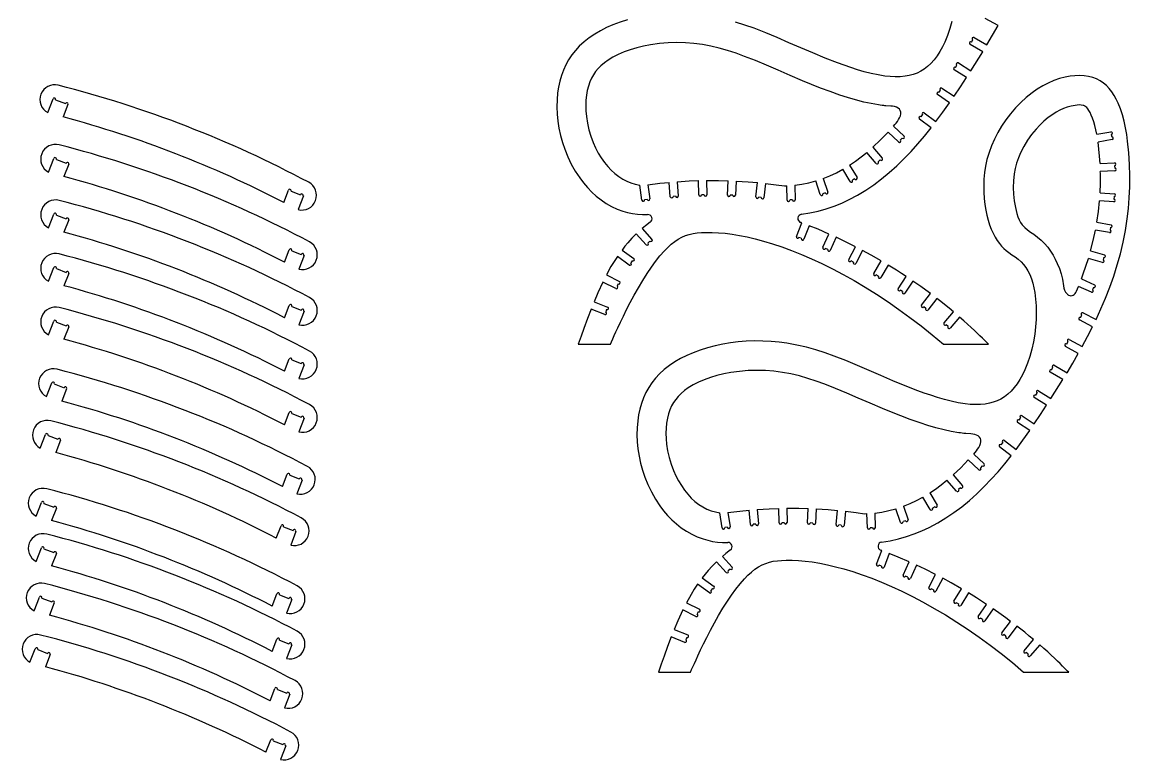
# Model space of a CAD drawing. Extents: x -112040 to 121029, y -95154 to 112900.
# Drawn here: x -10546 to 121029, y -82893 to 4705 of the extents above; entities that cross this region are included whole.
import ezdxf

# ---------------------------------------------------------------- set-up
doc = ezdxf.new("R2010")
doc.units = 0
doc.header["$LTSCALE"] = 50
doc.layers.get('0').update_dxf_attribs({"linetype": 'CONTINUOUS'})

msp = doc.modelspace()

# ---------------------------------------------------------------- linework, layer by layer
at = {"color": 7, "linetype": 'CONTINUOUS'}
for p, q in [((105385, 4290), (103863, 5120)), ((102531, 2886), (104048, 2005)), ((103553, 1194), (102054, 2064)), ((102218, 2345), (102368, 2604)), ((102141, -1056), (103553, 1194)), ((101628, -1856), (100156, -942)), ((100328, -666), (100486, -411)), ((100657, -135), (102141, -1056)), ((99614, -4869), (98176, -3904)), ((98357, -3634), (98524, -3385)), ((98705, -3115), (100152, -4086)), ((-7506, -6025), (-6879, -4404)), ((-6576, -4522), (-5410, -4974)), ((-5107, -5091), (-5674, -6553)), ((96231, -6544), (96413, -6306)), ((96610, -6047), (97995, -7103)), ((92960, -7653), (94207, -8834)), ((97415, -7855), (96034, -6803)), ((93554, -9524), (92321, -8356)), ((93984, -9070), (93778, -9288)), ((117103, -8597), (118771, -8311)), ((118826, -8632), (118877, -8927)), ((90504, -10144), (91627, -11439)), ((118932, -9248), (117254, -9535)), ((-7417, -13101), (-6789, -11481)), ((-6486, -11599), (-5320, -12050)), ((90910, -12061), (89785, -10765)), ((91382, -11652), (91155, -11848)), ((-5017, -12168), (-5584, -13630)), ((87807, -14232), (86919, -12766)), ((87732, -12275), (88620, -13740)), ((117484, -12073), (119213, -12015)), ((119245, -12965), (117520, -13022)), ((119224, -12340), (119234, -12640)), ((66445, -16024), (66306, -14320)), ((67253, -14242), (67392, -15947)), ((69839, -15819), (69800, -14111)), ((70750, -14092), (70788, -15797)), ((73228, -15820), (73299, -14119)), ((74248, -14158), (74178, -15859)), ((76614, -16038), (76791, -14343)), ((77736, -14441), (77559, -16137)), ((84263, -15771), (83712, -14150)), ((84612, -13847), (85162, -15465)), ((88342, -13908), (88085, -14064)), ((20528, -16707), (21095, -15244)), ((21398, -15362), (22520, -15797)), ((63075, -16429), (62817, -14634)), ((63773, -14606), (64015, -16294)), ((80003, -14742), (80272, -14731)), ((80328, -16424), (80272, -14731)), ((81221, -14659), (81278, -16393)), ((84855, -15570), (84571, -15666)), ((117486, -15571), (119188, -15684)), ((22866, -15931), (22238, -17551)), ((22823, -15914), (22866, -15931)), ((63693, -16340), (63396, -16383)), ((67068, -15973), (66769, -15998)), ((70464, -15805), (70164, -15811)), ((73853, -15846), (73553, -15833)), ((77236, -16103), (76937, -16072)), ((80953, -16404), (80653, -16413)), ((119125, -16632), (117422, -16519)), ((119166, -16009), (119146, -16308)), ((-7417, -19705), (-6789, -18085)), ((-6486, -18202), (-5320, -18654)), ((-5017, -18771), (-5584, -20234)), ((81422, -20739), (82050, -19121)), ((82935, -19464), (82308, -21082)), ((117113, -19050), (118795, -19357)), ((118737, -19677), (118683, -19972)), ((63565, -21727), (62401, -20447)), ((63104, -19809), (64267, -21088)), ((82005, -20965), (81725, -20856)), ((84570, -22032), (85287, -20451)), ((86152, -20843), (85435, -22424)), ((118625, -20292), (116947, -19985)), ((20617, -23784), (21184, -22321)), ((60710, -22353), (62115, -23364)), ((64027, -21307), (63805, -21508)), ((85139, -22290), (84866, -22166)), ((87638, -23498), (88443, -21961)), ((21487, -22439), (22610, -22874)), ((22956, -23008), (22328, -24628)), ((22913, -22991), (22956, -23008)), ((61560, -24135), (60155, -23123)), ((61925, -23628), (61750, -23872)), ((88192, -23788), (87926, -23649)), ((89285, -22402), (88480, -23939)), ((90618, -25138), (91509, -23648)), ((117767, -23830), (116101, -23380)), ((116366, -22468), (118014, -22913)), ((117930, -23226), (117851, -23516)), ((-7417, -26064), (-6789, -24444)), ((-6486, -24562), (-5320, -25013)), ((92324, -24136), (91433, -25626)), ((-5017, -25131), (-5584, -26593)), ((59967, -26940), (58419, -26159)), ((58847, -25311), (60395, -26092)), ((91154, -25459), (90897, -25305)), ((93503, -26944), (94475, -25506)), ((95262, -26038), (94290, -27476)), ((115275, -25789), (116846, -26498)), ((60249, -26382), (60114, -26650)), ((94021, -27294), (93772, -27126)), ((96288, -28905), (97336, -27522)), ((116455, -27364), (114928, -26675)), ((116713, -26794), (116589, -27068)), ((20617, -30387), (21184, -28925)), ((57389, -28491), (59001, -29132)), ((98093, -28095), (97045, -29479)), ((21487, -29042), (22610, -29477)), ((22956, -29611), (22328, -31232)), ((22913, -29595), (22956, -29611)), ((58651, -30015), (57037, -29374)), ((58881, -29434), (58771, -29713)), ((96786, -29283), (96547, -29102)), ((98954, -31012), (100081, -29692)), ((115183, -30374), (115320, -30107)), ((115468, -29818), (117011, -30608)), ((-7417, -32423), (-6789, -30803)), ((-6486, -30921), (-5320, -31372)), ((-5017, -31490), (-5584, -32952)), ((99429, -31418), (99201, -31223)), ((100803, -30309), (99676, -31629)), ((116595, -31462), (115035, -30663)), ((55509, -33539), (59331, -33539)), ((98892, -33539), (104247, -33539)), ((114905, -34636), (113382, -33805)), ((113538, -33520), (113682, -33256)), ((113837, -32971), (115367, -33806)), ((20617, -36746), (21184, -35284)), ((21487, -35402), (22610, -35837)), ((22956, -35971), (22328, -37591)), ((22913, -35954), (22956, -35971)), ((111737, -36580), (111888, -36321)), ((112051, -36040), (113567, -36920)), ((-7661, -39761), (-7034, -38141)), ((113073, -37731), (111574, -36861)), ((111661, -39981), (113073, -37731)), ((-6731, -38258), (-5565, -38710)), ((-5262, -38827), (-5829, -40290)), ((109847, -39591), (110006, -39336)), ((110177, -39060), (111661, -39981)), ((111148, -40781), (109676, -39867)), ((20617, -43106), (21184, -41643)), ((21487, -41761), (22610, -42196)), ((108225, -42040), (109672, -43011)), ((22956, -42330), (22328, -43950)), ((22913, -42313), (22956, -42330)), ((109134, -43794), (107696, -42829)), ((107877, -42559), (108044, -42310)), ((-8395, -45876), (-7767, -44255)), ((-7464, -44373), (-6299, -44824)), ((-5996, -44942), (-6562, -46404)), ((106934, -46781), (105553, -45728)), ((105750, -45469), (105932, -45231)), ((106129, -44972), (107514, -46028)), ((103074, -48449), (101841, -47281)), ((102480, -46578), (103727, -47759)), ((103504, -47995), (103297, -48213)), ((20373, -50443), (20940, -48981)), ((21243, -49098), (22365, -49533)), ((22711, -49667), (22083, -51287)), ((22668, -49651), (22711, -49667)), ((100429, -50987), (99305, -49691)), ((100023, -49069), (101147, -50364)), ((97252, -51200), (98139, -52665)), ((100901, -50577), (100675, -50774)), ((-8884, -53947), (-8256, -52327)), ((-7953, -52444), (-6788, -52896)), ((97327, -53157), (96439, -51692)), ((-6485, -53013), (-7052, -54475)), ((72594, -55354), (72336, -53559)), ((73292, -53531), (73535, -55219)), ((75965, -54949), (75826, -53245)), ((76773, -53168), (76911, -54872)), ((79358, -54744), (79320, -53037)), ((80269, -53017), (80308, -54722)), ((82748, -54745), (82819, -53044)), ((83768, -53083), (83697, -54784)), ((86134, -54964), (86311, -53268)), ((87256, -53367), (87079, -55062)), ((89523, -53667), (89792, -53657)), ((89848, -55349), (89792, -53657)), ((90740, -53585), (90797, -55318)), ((93783, -54696), (93232, -53075)), ((94132, -52773), (94682, -54390)), ((97861, -52834), (97605, -52989)), ((19639, -56558), (20206, -55095)), ((20509, -55213), (21632, -55648)), ((76587, -54899), (76288, -54923)), ((79983, -54730), (79683, -54737)), ((83373, -54771), (83073, -54758)), ((86755, -55029), (86457, -54997)), ((94374, -54495), (94090, -54591)), ((21977, -55782), (21350, -57402)), ((21935, -55765), (21977, -55782)), ((73213, -55265), (72916, -55308)), ((90473, -55329), (90173, -55339)), ((-8884, -59328), (-8256, -57707)), ((-7953, -57825), (-6788, -58277)), ((-6485, -58394), (-7052, -59856)), ((72624, -58734), (73787, -60013)), ((90942, -59664), (91569, -58046)), ((92455, -58389), (91828, -60008)), ((73084, -60652), (71920, -59372)), ((73547, -60232), (73325, -60434)), ((91525, -59890), (91245, -59782)), ((94090, -60957), (94806, -59376)), ((95671, -59768), (94955, -61349)), ((70230, -61278), (71635, -62290)), ((94659, -61215), (94386, -61091)), ((97158, -62424), (97963, -60886)), ((98805, -61327), (97999, -62864)), ((71080, -63061), (69674, -62049)), ((71445, -62553), (71269, -62797)), ((97711, -62714), (97446, -62574)), ((100137, -64063), (101029, -62574)), ((101844, -63062), (100953, -64551)), ((-9129, -65198), (-8501, -63577)), ((-8198, -63695), (-7032, -64147)), ((-6729, -64264), (-7296, -65726)), ((19150, -64629), (19717, -63167)), ((20020, -63284), (21143, -63719)), ((21488, -63853), (20860, -65473)), ((21446, -63837), (21488, -63853)), ((68367, -64236), (69915, -65017)), ((100674, -64384), (100416, -64230)), ((103022, -65870), (103995, -64431)), ((69487, -65865), (67939, -65084)), ((69768, -65307), (69633, -65575)), ((104782, -64963), (103810, -66402)), ((103540, -66220), (103292, -66052)), ((105808, -67831), (106856, -66447)), ((107613, -67020), (106565, -68404)), ((68170, -68940), (66557, -68299)), ((66908, -67416), (68521, -68057)), ((68401, -68359), (68290, -68638)), ((106306, -68208), (106067, -68027)), ((-9618, -71312), (-8990, -69692)), ((19150, -70010), (19717, -68547)), ((20020, -68665), (21143, -69100)), ((21488, -69234), (20860, -70854)), ((21446, -69217), (21488, -69234)), ((108473, -69937), (109601, -68617)), ((110323, -69235), (109196, -70554)), ((-8687, -69809), (-7522, -70261)), ((-7219, -70379), (-7785, -71841)), ((108948, -70343), (108720, -70148)), ((65028, -72465), (68850, -72465)), ((108412, -72465), (113767, -72465)), ((18905, -75880), (19472, -74417)), ((19775, -74535), (20898, -74970)), ((21244, -75104), (20616, -76724)), ((21201, -75087), (21244, -75104)), ((18416, -81994), (18983, -80532)), ((19286, -80649), (20409, -81085)), ((20755, -81219), (20127, -82839)), ((20712, -81202), (20755, -81219))]:
    msp.add_line(p, q, dxfattribs=at)
at = {"color": 7, "linetype": 'CONTINUOUS', "flags": 128}
for points in [[(61351, 4970), (60477, 4697), (59628, 4381), (58877, 4054), (58154, 3690), (57465, 3288), (56814, 2849), (56203, 2370), (55637, 1852), (55168, 1349), (54741, 813), (54360, 243), (54027, -360), (53741, -993), (53505, -1640), (53312, -2311), (53163, -3001), (53056, -3707), (52985, -4527), (52967, -5360), (53000, -6202), (53084, -7049), (53218, -7895), (53400, -8738), (53630, -9571), (53905, -10392), (54268, -11290), (54686, -12160), (55158, -12996), (55682, -13791), (56129, -14383), (56607, -14943), (57115, -15469), (57652, -15957), (58229, -16411), (58833, -16820), (59466, -17181), (60127, -17489), (60813, -17743), (61371, -17901), (61944, -18022), (62532, -18104), (63135, -18146), (63752, -18145)], [(99865, 4796), (99630, 3943), (99353, 3120), (99035, 2338), (98757, 1756), (98455, 1208), (98128, 698), (97778, 230), (97404, -191), (97007, -563), (96606, -867), (96186, -1123), (95748, -1334), (95293, -1501), (94823, -1627), (94340, -1716), (93756, -1775), (93157, -1789), (92547, -1762), (91929, -1698), (91117, -1567), (90299, -1391), (89483, -1179), (88672, -940), (87874, -683), (87090, -414), (86321, -135), (84819, 445), (83361, 1047), (81936, 1659), (80535, 2269), (79151, 2866), (77772, 3438), (76392, 3974), (75302, 4361), (74200, 4713)], [(104048, 2005), (104726, 3146), (105385, 4290)], [(92960, -7653), (93122, -7466), (93280, -7275), (93431, -7076), (93567, -6868), (93683, -6649), (93769, -6418), (93816, -6192), (93814, -5980), (93760, -5793), (93654, -5633), (93496, -5499), (93296, -5396), (93079, -5329), (92855, -5289), (92629, -5267), (92034, -5224), (91941, -5216), (91798, -5202), (91593, -5179), (91388, -5153), (91186, -5125), (90298, -4974), (89438, -4787), (88451, -4531), (87504, -4250), (86599, -3957), (85427, -3548), (84294, -3124), (83196, -2690), (82133, -2250), (80666, -1623), (79254, -1008), (77889, -419), (76564, 135), (75270, 642), (74258, 1006), (73255, 1331), (72257, 1613), (71258, 1850), (70252, 2039), (69230, 2176), (68245, 2254), (67230, 2280), (66190, 2251), (65142, 2166), (64100, 2023), (63270, 1865), (62464, 1669), (61689, 1438), (60954, 1172), (60267, 874), (59633, 548), (59059, 196), (58610, -128), (58210, -465), (57862, -813), (57562, -1171), (57307, -1540), (57084, -1943), (56888, -2390), (56721, -2879), (56587, -3408), (56488, -3973), (56427, -4569), (56405, -5192), (56422, -5835), (56481, -6493), (56602, -7277), (56779, -8062), (57010, -8839), (57291, -9596), (57573, -10228), (57889, -10834), (58235, -11407), (58607, -11941), (59003, -12434), (59418, -12880), (59849, -13277), (60314, -13639), (60789, -13944), (61274, -14193), (61772, -14389), (62288, -14535), (62817, -14634)], [(117081, -2043), (116616, -1867), (116121, -1742), (115601, -1665), (115060, -1636), (114502, -1654), (113933, -1717), (113357, -1824), (112681, -2004), (112007, -2240), (111341, -2531), (110683, -2874), (110038, -3266), (109408, -3705), (108724, -4248), (108066, -4842), (107439, -5484), (106846, -6169), (106292, -6894), (105780, -7656), (105340, -8403), (104945, -9177), (104597, -9972), (104301, -10788), (104060, -11619), (103890, -12386), (103770, -13161), (103697, -13938), (103668, -14713), (103680, -15478), (103730, -16229), (103815, -16960), (103921, -17607), (104052, -18229), (104204, -18820), (104377, -19377), (104568, -19895), (104774, -20369), (105013, -20832), (105265, -21238), (105528, -21593), (105799, -21903), (106075, -22177), (106355, -22421), (106637, -22641), (107021, -22918), (107397, -23181), (107759, -23449), (108101, -23740), (108402, -24055), (108676, -24417), (108922, -24824), (109140, -25273), (109330, -25760), (109494, -26282), (109630, -26835), (109740, -27415), (109841, -28178), (109900, -28972), (109919, -29789), (109898, -30622), (109836, -31465), (109729, -32362), (109578, -33253), (109385, -34129), (109149, -34983), (108873, -35805), (108555, -36588), (108277, -37169), (107975, -37717), (107648, -38227), (107298, -38695), (106924, -39117), (106526, -39488), (106126, -39793), (105706, -40049), (105268, -40259), (104813, -40426), (104343, -40553), (103860, -40641), (103275, -40700), (102677, -40714), (102067, -40687), (101449, -40623), (100636, -40493), (99819, -40317), (99002, -40105), (98192, -39865), (97394, -39608), (96610, -39339), (95840, -39061), (94339, -38480), (92880, -37878), (91455, -37266), (90055, -36656), (88670, -36059), (87292, -35487), (85911, -34951), (84821, -34564), (83720, -34212), (82602, -33901), (81465, -33636), (80303, -33424), (79370, -33296), (78417, -33208), (77442, -33160), (76446, -33154), (75438, -33193), (74515, -33268), (73592, -33380), (72673, -33532), (71764, -33723), (70870, -33955), (69997, -34229), (69148, -34544), (68396, -34871), (67674, -35235), (66985, -35637), (66333, -36077), (65723, -36555), (65157, -37073), (64687, -37576), (64261, -38112), (63880, -38682), (63547, -39285), (63260, -39918), (63024, -40566), (62832, -41236), (62683, -41926), (62576, -42633), (62505, -43452), (62487, -44285), (62520, -45127), (62604, -45974), (62738, -46821), (62920, -47663), (63149, -48497), (63425, -49317), (63788, -50215), (64205, -51085), (64677, -51921), (65201, -52716), (65649, -53308), (66127, -53869), (66635, -54394), (67172, -54882), (67748, -55336), (68353, -55746), (68986, -56106), (69646, -56414), (70333, -56668), (70890, -56826), (71463, -56948), (72052, -57030), (72654, -57071), (73272, -57071)], [(100152, -4086), (100898, -2974), (101628, -1856)], [(117011, -30608), (117593, -29344), (118139, -28065), (118646, -26770), (119112, -25456), (119533, -24122), (119901, -22791), (120222, -21436), (120493, -20055), (120711, -18647), (120856, -17405), (120959, -16139), (121017, -14849), (121029, -13533), (120994, -12191), (120910, -10820), (120770, -9432), (120658, -8627), (120520, -7834), (120353, -7059), (120154, -6310), (119921, -5593), (119650, -4915), (119421, -4436), (119167, -3986), (118889, -3567), (118585, -3182), (118253, -2835), (117892, -2527), (117502, -2262), (117081, -2043)], [(97995, -7103), (98815, -5996), (99614, -4869)], [(117103, -8597), (116994, -8068), (116873, -7571), (116740, -7112), (116597, -6696), (116448, -6330), (116300, -6022), (116156, -5770), (116021, -5575), (115904, -5434), (115811, -5344), (115739, -5287), (115681, -5252), (115623, -5225), (115564, -5202), (115503, -5183), (115257, -5137), (115008, -5129), (114530, -5173), (114058, -5261), (113594, -5390), (113143, -5556), (112706, -5757), (112284, -5987), (111876, -6244), (111338, -6633), (110828, -7056), (110346, -7509), (109891, -7990), (109355, -8639), (108867, -9326), (108431, -10047), (108050, -10799), (107793, -11409), (107577, -12034), (107407, -12673), (107283, -13323), (107192, -14120), (107165, -14923), (107198, -15725), (107288, -16520), (107435, -17305), (107522, -17670), (107621, -18035), (107734, -18399), (107870, -18750), (108038, -19079), (108249, -19373), (108546, -19680), (108883, -19956), (109244, -20216), (109614, -20474), (110074, -20819), (110501, -21199), (110902, -21596), (111281, -22014), (111607, -22474), (111905, -22952), (112175, -23446), (112415, -23953), (112659, -24561), (112862, -25186), (113024, -25827), (113076, -26084), (113122, -26342), (113161, -26604), (113201, -26871), (113275, -27126), (113400, -27356), (113443, -27416), (113488, -27472), (113537, -27525), (113587, -27575), (113640, -27620), (113695, -27661), (113751, -27696), (113888, -27758), (114030, -27785), (114173, -27773), (114306, -27720), (114430, -27630), (114535, -27513), (114624, -27379), (114699, -27238), (114820, -26956), (114928, -26675)], [(82027, -18108), (83033, -17942), (84012, -17724), (84966, -17455), (85895, -17138), (86799, -16774), (87680, -16366), (88690, -15831), (89669, -15241), (90618, -14598), (91540, -13907), (92453, -13156), (93339, -12360), (94200, -11525), (95037, -10653), (95851, -9749), (96643, -8815), (97415, -7855)], [(90504, -10144), (91421, -9280), (92321, -8356)], [(117484, -12073), (117430, -11218), (117354, -10367), (117254, -9535)], [(87732, -12275), (88426, -11808), (89111, -11304), (89785, -10765)], [(84612, -13847), (85397, -13531), (86165, -13170), (86919, -12766)], [(117486, -15571), (117525, -14428), (117525, -13260), (117520, -13022)], [(63773, -14606), (65192, -14432), (66306, -14320)], [(67253, -14242), (68680, -14155), (69800, -14111)], [(70750, -14092), (72178, -14093), (73299, -14119)], [(74248, -14158), (75673, -14248), (76791, -14343)], [(77736, -14441), (79005, -14598), (80003, -14742)], [(81221, -14659), (82063, -14540), (82893, -14369), (83712, -14150)], [(117113, -19050), (117292, -17798), (117422, -16519)], [(64065, -19049), (63516, -19468), (63104, -19809)], [(82050, -19121), (81976, -19093), (81918, -19071)], [(85287, -20451), (83989, -19892), (82935, -19464)], [(59331, -33539), (59458, -33249), (59610, -32906), (59785, -32513), (59983, -32076), (60203, -31599), (60521, -30923), (60872, -30198), (61253, -29435), (61692, -28586), (62159, -27718), (62653, -26844), (63169, -25976), (63706, -25129), (64198, -24402), (64702, -23710), (65215, -23062), (65735, -22468), (66148, -22045), (66562, -21666), (66978, -21334), (67394, -21055), (67820, -20823), (68253, -20639), (68697, -20499), (69158, -20396), (69640, -20324), (70148, -20279), (70686, -20256), (71397, -20257), (72153, -20294), (72951, -20366), (73790, -20475), (74669, -20621), (75586, -20807), (76539, -21032), (77527, -21297), (78599, -21620), (79705, -21990), (80844, -22407), (82015, -22874), (83215, -23390), (84444, -23957), (85698, -24577), (86977, -25250), (88279, -25978), (89602, -26761), (90944, -27600), (92303, -28498), (93599, -29398), (94907, -30351), (96227, -31358), (97555, -32421), (98892, -33539)], [(62401, -20447), (61893, -20958), (61413, -21487), (61054, -21915), (60710, -22353)], [(88443, -21961), (87182, -21331), (86152, -20843)], [(116366, -22468), (116679, -21236), (116947, -19985)], [(60155, -23123), (59766, -23716), (59396, -24324), (58847, -25311)], [(91509, -23648), (90288, -22949), (89285, -22402)], [(115275, -25789), (115498, -25191), (115811, -24289), (116101, -23380)], [(94475, -25506), (93896, -25126), (93299, -24742), (92324, -24136)], [(58419, -26159), (57829, -27445), (57389, -28491)], [(97336, -27522), (96784, -27115), (96210, -26701), (95262, -26038)], [(100081, -29692), (99565, -29264), (99017, -28820), (98565, -28462), (98093, -28095)], [(57037, -29374), (56609, -30502), (56183, -31661), (55848, -32592), (55509, -33539)], [(104247, -33539), (104122, -33425), (103957, -33267), (103754, -33066), (103511, -32826), (103227, -32547), (102903, -32232), (102558, -31903), (102177, -31544), (101758, -31158), (101300, -30746), (100803, -30309)], [(115367, -33806), (115995, -32638), (116595, -31462)], [(113567, -36920), (114246, -35779), (114905, -34636)], [(102480, -46578), (102641, -46392), (102799, -46200), (102950, -46002), (103087, -45793), (103203, -45574), (103289, -45344), (103336, -45118), (103334, -44905), (103280, -44718), (103174, -44558), (103015, -44424), (102816, -44321), (102599, -44254), (102374, -44214), (102148, -44192), (101553, -44150), (101461, -44141), (101318, -44127), (101112, -44104), (100908, -44078), (100705, -44050), (99818, -43900), (98958, -43713), (97970, -43456), (97024, -43175), (96119, -42882), (94947, -42473), (93813, -42049), (92716, -41615), (91652, -41175), (90185, -40548), (88773, -39934), (87409, -39344), (86083, -38791), (84790, -38284), (83777, -37920), (82775, -37595), (81777, -37312), (80778, -37075), (79771, -36886), (78750, -36750), (77765, -36671), (76750, -36645), (75710, -36674), (74661, -36759), (73619, -36902), (72790, -37060), (71984, -37256), (71209, -37487), (70474, -37753), (69786, -38051), (69153, -38378), (68579, -38729), (68129, -39053), (67730, -39391), (67381, -39738), (67081, -40096), (66827, -40466), (66604, -40868), (66407, -41315), (66240, -41805), (66107, -42333), (66008, -42898), (65946, -43495), (65924, -44117), (65942, -44761), (66001, -45418), (66122, -46202), (66299, -46988), (66529, -47764), (66811, -48521), (67093, -49154), (67408, -49759), (67754, -50332), (68127, -50867), (68523, -51359), (68938, -51805), (69369, -52202), (69833, -52564), (70309, -52869), (70794, -53118), (71292, -53314), (71807, -53461), (72336, -53559)], [(109672, -43011), (110417, -41899), (111148, -40781)], [(107514, -46028), (108334, -44921), (109134, -43794)], [(91546, -57033), (92552, -56867), (93532, -56649), (94485, -56380), (95414, -56063), (96319, -55699), (97200, -55291), (98209, -54756), (99188, -54166), (100138, -53524), (101060, -52833), (101973, -52081), (102859, -51286), (103720, -50450), (104556, -49579), (105370, -48674), (106162, -47740), (106934, -46781)], [(100023, -49069), (100941, -48205), (101841, -47281)], [(97252, -51200), (97946, -50733), (98630, -50230), (99305, -49691)], [(94132, -52773), (94916, -52456), (95685, -52095), (96439, -51692)], [(73292, -53531), (74711, -53357), (75826, -53245)], [(76773, -53168), (78199, -53080), (79320, -53037)], [(80269, -53017), (81698, -53018), (82819, -53044)], [(83768, -53083), (85192, -53173), (86311, -53268)], [(87256, -53367), (88525, -53524), (89523, -53667)], [(90740, -53585), (91582, -53465), (92413, -53295), (93232, -53075)], [(68850, -72465), (68977, -72175), (69129, -71831), (69305, -71438), (69503, -71001), (69723, -70525), (70041, -69849), (70392, -69124), (70773, -68360), (71211, -67511), (71679, -66643), (72173, -65769), (72689, -64902), (73226, -64054), (73718, -63327), (74222, -62635), (74735, -61987), (75255, -61394), (75667, -60971), (76082, -60591), (76497, -60260), (76913, -59980), (77340, -59748), (77773, -59565), (78217, -59424), (78678, -59321), (79160, -59249), (79668, -59204), (80205, -59181), (80917, -59182), (81672, -59219), (82471, -59291), (83310, -59400), (84189, -59547), (85105, -59732), (86059, -59957), (87047, -60223), (88118, -60546), (89224, -60915), (90364, -61332), (91534, -61799), (92735, -62315), (93963, -62883), (95218, -63502), (96497, -64175), (97799, -64903), (99121, -65686), (100463, -66526), (101822, -67423), (103118, -68323), (104427, -69276), (105746, -70284), (107075, -71346), (108412, -72465)], [(73585, -57974), (73036, -58393), (72624, -58734)], [(91569, -58046), (91495, -58018), (91437, -57996)], [(94806, -59376), (93509, -58818), (92455, -58389)], [(71920, -59372), (71413, -59884), (70933, -60412), (70574, -60840), (70230, -61278)], [(97963, -60886), (96702, -60256), (95671, -59768)], [(101029, -62574), (99808, -61874), (98805, -61327)], [(69674, -62049), (69285, -62641), (68915, -63249), (68367, -64236)], [(103995, -64431), (103416, -64051), (102819, -63668), (101844, -63062)], [(67939, -65084), (67349, -66370), (66908, -67416)], [(106856, -66447), (106304, -66040), (105730, -65627), (104782, -64963)], [(109601, -68617), (109084, -68189), (108537, -67746), (108085, -67387), (107613, -67020)], [(66557, -68299), (66128, -69428), (65703, -70586), (65368, -71517), (65028, -72465)], [(113767, -72465), (113641, -72350), (113477, -72192), (113274, -71992), (113030, -71751), (112747, -71472), (112422, -71157), (112078, -70828), (111697, -70470), (111277, -70084), (110819, -69671), (110323, -69235)]]:
    msp.add_lwpolyline(points, dxfattribs=at)
at = {"color": 7, "linetype": 'CONTINUOUS'}
for centre, radius, start, end in [((102450, 2745), 163, 59.85899, 239.85899), ((102136, 2205), 163, 59.85899, 239.85899), ((100242, -804), 163, 58.16479, 238.16479), ((100572, -273), 163, 58.16479, 238.16479), ((-6684, -4480), 1750, 75.65403, 241.9818), ((-39453, -132606), 134000, 61.9818, 75.65403), ((98266, -3769), 163, 56.1396, 236.1396), ((98615, -3250), 163, 56.1396, 236.1396), ((-6727, -4463), 162, 338.81791, 158.81791), ((-5258, -5032), 163, 338.81791, 158.81791), ((-39453, -132606), 130500, 62.63731, 74.99852), ((96132, -6673), 163, 52.68093, 232.68093), ((96511, -6176), 163, 52.68093, 232.68093), ((94096, -8952), 163, 226.5612, 46.5612), ((118799, -8472), 163, 279.72175, 99.72175), ((118904, -9088), 163, 279.72175, 99.72175), ((-6595, -11556), 1750, 75.65403, 241.9818), ((-39363, -139683), 134000, 61.9818, 75.65403), ((93666, -9406), 163, 226.5612, 46.5612), ((-6637, -11540), 162, 338.81791, 158.81791), ((91505, -11545), 162, 220.95047, 40.95047), ((-5169, -12109), 163, 338.81791, 158.81791), ((91032, -11955), 163, 220.95047, 40.95047), ((119219, -12178), 163, 271.91491, 91.91491), ((119239, -12802), 163, 271.91491, 91.91491), ((-39363, -139683), 130500, 62.63731, 74.99852), ((22672, -15856), 1750, 255.65403, 61.9818), ((87946, -14148), 163, 211.20082, 31.20082), ((88481, -13824), 163, 211.20082, 31.20082), ((21246, -15303), 163, 338.81791, 158.81791), ((22672, -15856), 162, 338.81791, 158.81791), ((84417, -15718), 163, 198.77886, 18.77886), ((85009, -15517), 162, 198.77886, 18.77886), ((119177, -15846), 163, 266.19807, 86.19807), ((-6595, -18160), 1750, 75.65403, 241.9818), ((-39363, -146286), 134000, 61.9818, 75.65403), ((63235, -16406), 163, 188.17362, 8.17362), ((63854, -16317), 163, 188.17362, 8.17362), ((66607, -16011), 162, 184.64722, 4.64722), ((67230, -15960), 163, 184.64722, 4.64722), ((70001, -15815), 163, 181.30304, 1.30304), ((70626, -15801), 163, 181.30304, 1.30304), ((73391, -15826), 163, 177.6168, 357.6168), ((74015, -15852), 163, 177.6168, 357.6168), ((76776, -16055), 163, 174.03238, 354.03238), ((77397, -16120), 163, 174.03238, 354.03238), ((80491, -16419), 163, 181.88971, 1.88971), ((81115, -16398), 162, 181.88971, 1.88971), ((119135, -16470), 163, 266.19807, 86.19807), ((-6637, -18144), 162, 338.81791, 158.81791), ((63770, -18645), 500, 306.17652, 92.0288), ((82094, -18603), 500, 97.7558, 249.30683), ((-5169, -18713), 163, 338.81791, 158.81791), ((118766, -19517), 163, 259.64068, 79.64068), ((-39363, -146286), 130500, 62.63731, 74.99852), ((81574, -20798), 163, 158.81791, 338.81791), ((82157, -21024), 163, 158.81791, 338.81791), ((118654, -20132), 163, 259.64068, 79.64068), ((21336, -22380), 163, 338.81791, 158.81791), ((22762, -22932), 1750, 255.65403, 61.9818), ((63685, -21618), 163, 222.28538, 42.28538), ((64147, -21197), 163, 222.28538, 42.28538), ((84718, -22099), 163, 155.62014, 335.62014), ((85287, -22357), 162, 155.62014, 335.62014), ((-6595, -24519), 1750, 75.65403, 241.9818), ((-39363, -152645), 134000, 61.9818, 75.65403), ((22762, -22932), 162, 338.81791, 158.81791), ((62020, -23496), 163, 234.24233, 54.24233), ((87782, -23574), 163, 152.35819, 332.35819), ((117809, -23673), 163, 254.89775, 74.89775), ((117972, -23070), 163, 254.89775, 74.89775), ((-6637, -24503), 162, 338.81791, 158.81791), ((-5169, -25072), 163, 338.81791, 158.81791), ((61655, -24003), 163, 234.24233, 54.24233), ((88336, -23864), 163, 152.35819, 332.35819), ((60322, -26237), 163, 243.22756, 63.22756), ((90757, -25221), 163, 149.09972, 329.09972), ((91294, -25542), 163, 149.09972, 329.09972), ((-39363, -152645), 130500, 62.63731, 74.99852), ((60040, -26795), 163, 243.22756, 63.22756), ((93637, -27035), 163, 145.94343, 325.94343), ((94155, -27385), 163, 145.94343, 325.94343), ((116522, -27216), 163, 245.70163, 65.70163), ((116780, -26646), 163, 245.70163, 65.70163), ((21336, -28984), 163, 338.81791, 158.81791), ((22762, -29536), 1750, 255.65403, 61.9818), ((96418, -29003), 163, 142.86569, 322.86569), ((-6595, -30879), 1750, 75.65403, 241.9818), ((-39363, -159005), 134000, 61.9818, 75.65403), ((22762, -29536), 162, 338.81791, 158.81791), ((58711, -29864), 163, 248.32355, 68.32355), ((58941, -29283), 163, 248.32355, 68.32355), ((96916, -29381), 163, 142.86569, 322.86569), ((115394, -29962), 163, 62.87618, 242.87618), ((-6637, -30862), 162, 338.81791, 158.81791), ((-5169, -31431), 163, 338.81791, 158.81791), ((99077, -31117), 163, 139.49515, 319.49515), ((99552, -31523), 163, 139.49515, 319.49515), ((115109, -30519), 163, 62.87618, 242.87618), ((-39363, -159005), 130500, 62.63731, 74.99852), ((113460, -33662), 163, 61.38331, 241.38331), ((113760, -33114), 163, 61.38331, 241.38331), ((21336, -35343), 163, 338.81791, 158.81791), ((22762, -35895), 1750, 255.65403, 61.9818), ((-6839, -38216), 1750, 75.65403, 241.9818), ((-39608, -166342), 134000, 61.9818, 75.65403), ((22762, -35895), 162, 338.81791, 158.81791), ((111656, -36721), 163, 59.85899, 239.85899), ((111969, -36180), 163, 59.85899, 239.85899), ((-6882, -38199), 162, 338.81791, 158.81791), ((-5413, -38769), 163, 338.81791, 158.81791), ((110091, -39198), 163, 58.16479, 238.16479), ((-39608, -166342), 130500, 62.63731, 74.99852), ((22762, -42255), 1750, 255.65403, 61.9818), ((109762, -39729), 163, 58.16479, 238.16479), ((21336, -41702), 163, 338.81791, 158.81791), ((22762, -42255), 162, 338.81791, 158.81791), ((108134, -42175), 163, 56.1396, 236.1396), ((-7573, -44331), 1750, 75.65403, 241.9818), ((-40342, -172457), 134000, 61.9818, 75.65403), ((107786, -42694), 163, 56.1396, 236.1396), ((-7616, -44314), 162, 338.81791, 158.81791), ((-6147, -44883), 163, 338.81791, 158.81791), ((105652, -45599), 163, 52.68093, 232.68093), ((106031, -45102), 163, 52.68093, 232.68093), ((-40342, -172457), 130500, 62.63731, 74.99852), ((22517, -49592), 1750, 255.65403, 61.9818), ((103186, -48331), 163, 226.5612, 46.5612), ((103615, -47877), 163, 226.5612, 46.5612), ((21091, -49039), 162, 338.81791, 158.81791), ((22517, -49592), 162, 338.81791, 158.81791), ((-8062, -52402), 1750, 75.65403, 241.9818), ((-40831, -180528), 134000, 61.9818, 75.65403), ((100552, -50880), 163, 220.95047, 40.95047), ((101024, -50471), 163, 220.95047, 40.95047), ((-8105, -52385), 162, 338.81791, 158.81791), ((-6636, -52954), 163, 338.81791, 158.81791), ((97466, -53073), 163, 211.20082, 31.20082), ((98000, -52750), 163, 211.20082, 31.20082), ((-40831, -180528), 130500, 62.63731, 74.99852), ((20357, -55154), 162, 338.81791, 158.81791), ((21783, -55707), 1750, 255.65403, 61.9818), ((73374, -55242), 163, 188.17362, 8.17362), ((76127, -54936), 163, 184.64722, 4.64722), ((76749, -54886), 162, 184.64722, 4.64722), ((79521, -54740), 163, 181.30304, 1.30304), ((80146, -54726), 163, 181.30304, 1.30304), ((82910, -54752), 163, 177.6168, 357.6168), ((83535, -54778), 163, 177.6168, 357.6168), ((86295, -54981), 163, 174.03238, 354.03238), ((86917, -55046), 163, 174.03238, 354.03238), ((93936, -54644), 163, 198.77886, 18.77886), ((94528, -54442), 163, 198.77886, 18.77886), ((-8062, -57783), 1750, 75.65403, 241.9818), ((-40831, -185909), 134000, 61.9818, 75.65403), ((21783, -55707), 162, 338.81791, 158.81791), ((72755, -55331), 163, 188.17362, 8.17362), ((90010, -55344), 163, 181.88971, 1.88971), ((90635, -55324), 163, 181.88971, 1.88971), ((-8105, -57766), 162, 338.81791, 158.81791), ((73289, -57570), 500, 306.17652, 92.0288), ((91614, -57528), 500, 97.7558, 249.30683), ((-6636, -58335), 163, 338.81791, 158.81791), ((-40831, -185909), 130500, 62.63731, 74.99852), ((73204, -60543), 163, 222.28538, 42.28538), ((73667, -60122), 163, 222.28538, 42.28538), ((91094, -59723), 163, 158.81791, 338.81791), ((91676, -59949), 163, 158.81791, 338.81791), ((94238, -61024), 163, 155.62014, 335.62014), ((94807, -61282), 162, 155.62014, 335.62014), ((-8307, -63653), 1750, 75.65403, 241.9818), ((-41075, -191779), 134000, 61.9818, 75.65403), ((19868, -63225), 163, 338.81791, 158.81791), ((21294, -63778), 1750, 255.65403, 61.9818), ((71175, -62929), 163, 234.24233, 54.24233), ((71540, -62422), 163, 234.24233, 54.24233), ((97302, -62499), 163, 152.35819, 332.35819), ((97855, -62789), 163, 152.35819, 332.35819), ((-8350, -63636), 162, 338.81791, 158.81791), ((-6881, -64205), 163, 338.81791, 158.81791), ((21294, -63778), 162, 338.81791, 158.81791), ((100277, -64147), 163, 149.09972, 329.09972), ((100813, -64467), 163, 149.09972, 329.09972), ((-41075, -191779), 130500, 62.63731, 74.99852), ((69560, -65720), 163, 243.22756, 63.22756), ((69842, -65162), 163, 243.22756, 63.22756), ((103157, -65961), 163, 145.94343, 325.94343), ((103675, -66311), 163, 145.94343, 325.94343), ((-8796, -69767), 1750, 75.65403, 241.9818), ((-41564, -197893), 134000, 61.9818, 75.65403), ((21294, -69159), 1750, 255.65403, 61.9818), ((68461, -68208), 163, 248.32355, 68.32355), ((105937, -67929), 163, 142.86569, 322.86569), ((106436, -68306), 163, 142.86569, 322.86569), ((-8839, -69751), 162, 338.81791, 158.81791), ((19868, -68606), 163, 338.81791, 158.81791), ((21294, -69159), 162, 338.81791, 158.81791), ((68230, -68789), 163, 248.32355, 68.32355), ((-7370, -70320), 163, 338.81791, 158.81791), ((108597, -70043), 163, 139.49515, 319.49515), ((109072, -70449), 163, 139.49515, 319.49515), ((-41564, -197893), 130500, 62.63731, 74.99852), ((21049, -75029), 1750, 255.65403, 61.9818), ((19624, -74476), 162, 338.81791, 158.81791), ((21049, -75029), 162, 338.81791, 158.81791), ((20560, -81143), 1750, 255.65403, 61.9818), ((19134, -80591), 163, 338.81791, 158.81791), ((20560, -81143), 162, 338.81791, 158.81791)]:
    msp.add_arc(centre, radius, start, end, dxfattribs=at)

doc.saveas('drawing.dxf')
